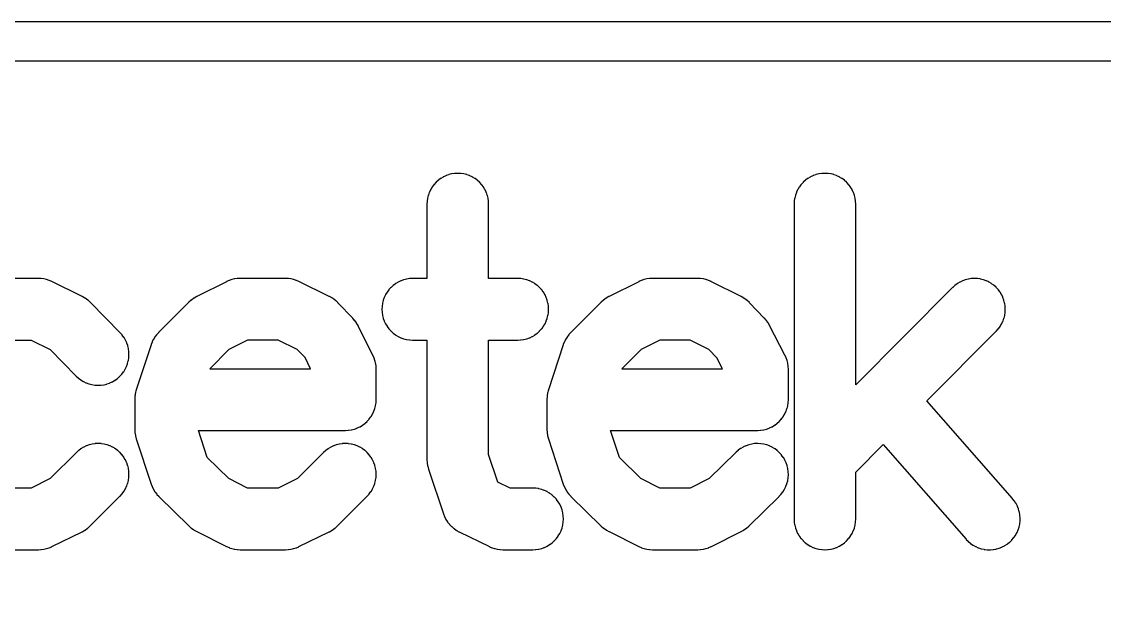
# Model space of a CAD drawing. Header units: inches. Extents: x -0.5 to 10, y -2.4 to 3.9.
# Drawn here: x -0.2725 to -0.0829, y -2.0504 to -1.9484 of the extents above; entities that cross this region are included whole.
import ezdxf

# ---------------------------------------------------------------- set-up
doc = ezdxf.new("R2010")
doc.units = ezdxf.units.IN

msp = doc.modelspace()

# ---------------------------------------------------------------- linework, layer by layer
for points in [[(1.033633, -1.94835), (-0.4567, -1.94835)], [(0.60275, -1.95525), (-0.45325, -1.95525), (-0.45325, -2.38145), (0.60275, -2.38145)], [(-0.276225, -2.0041), (-0.270853, -2.0041), (-0.267508, -2.005741), (-0.262955, -2.010382), (-0.262946, -2.01039), (-0.262937, -2.010399), (-0.262584, -2.010725), (-0.262564, -2.010743), (-0.262546, -2.010757), (-0.262163, -2.011047), (-0.262142, -2.011062), (-0.262122, -2.011074), (-0.261712, -2.011326), (-0.261691, -2.011338), (-0.261669, -2.011349), (-0.261236, -2.011559), (-0.261213, -2.01157), (-0.261191, -2.011578), (-0.26074, -2.011744), (-0.260716, -2.011753), (-0.260693, -2.011759), (-0.260228, -2.01188), (-0.260204, -2.011886), (-0.26018, -2.01189), (-0.259705, -2.011965), (-0.259677, -2.011969), (-0.259656, -2.011971), (-0.259176, -2.011999), (-0.259152, -2.012), (-0.259127, -2.011999), (-0.258646, -2.01198), (-0.25862, -2.011979), (-0.258598, -2.011976), (-0.258121, -2.01191), (-0.258098, -2.011906), (-0.258073, -2.011901), (-0.257605, -2.011788), (-0.257584, -2.011783), (-0.257558, -2.011775), (-0.257104, -2.011617), (-0.257084, -2.01161), (-0.257059, -2.011599), (-0.256622, -2.011397), (-0.256602, -2.011387), (-0.256578, -2.011375), (-0.256164, -2.011131), (-0.256145, -2.01112), (-0.256123, -2.011104), (-0.255734, -2.010822), (-0.255714, -2.010807), (-0.255695, -2.010791), (-0.255336, -2.010471), (-0.255317, -2.010454), (-0.255301, -2.010437), (-0.254975, -2.010084), (-0.254957, -2.010064), (-0.254943, -2.010046), (-0.254653, -2.009663), (-0.254638, -2.009642), (-0.254626, -2.009622), (-0.254374, -2.009212), (-0.254362, -2.009191), (-0.254351, -2.009169), (-0.254141, -2.008736), (-0.25413, -2.008713), (-0.254122, -2.008691), (-0.253956, -2.00824), (-0.253947, -2.008216), (-0.253941, -2.008193), (-0.25382, -2.007728), (-0.253814, -2.007704), (-0.25381, -2.00768), (-0.253735, -2.007205), (-0.253731, -2.007177), (-0.253729, -2.007156), (-0.253701, -2.006676), (-0.2537, -2.006652), (-0.253701, -2.006627), (-0.25372, -2.006146), (-0.253721, -2.00612), (-0.253724, -2.006098), (-0.25379, -2.005621), (-0.253794, -2.005598), (-0.253799, -2.005573), (-0.253912, -2.005105), (-0.253917, -2.005084), (-0.253925, -2.005058), (-0.254083, -2.004604), (-0.25409, -2.004584), (-0.254101, -2.004559), (-0.254303, -2.004122), (-0.254313, -2.004102), (-0.254325, -2.004078), (-0.254569, -2.003664), (-0.25458, -2.003645), (-0.254596, -2.003623), (-0.254878, -2.003234), (-0.254893, -2.003214), (-0.254909, -2.003195), (-0.255229, -2.002836), (-0.255239, -2.002825), (-0.255245, -2.002818), (-0.260445, -1.997518), (-0.260453, -1.99751), (-0.260466, -1.997499), (-0.260875, -1.997126), (-0.260895, -1.997109), (-0.260895, -1.997109), (-0.260919, -1.997091), (-0.261367, -1.996767), (-0.26139, -1.996751), (-0.26139, -1.996751), (-0.261415, -1.996736), (-0.261897, -1.996465), (-0.261904, -1.996461), (-0.261922, -1.996452), (-0.267222, -1.993852), (-0.267232, -1.993847), (-0.267242, -1.993842), (-0.267652, -1.993664), (-0.267671, -1.993656), (-0.267695, -1.993648), (-0.268119, -1.993508), (-0.268144, -1.9935), (-0.268163, -1.993495), (-0.268598, -1.993394), (-0.268624, -1.993389), (-0.268643, -1.993386), (-0.269085, -1.993325), (-0.269104, -1.993323), (-0.269131, -1.993321), (-0.269577, -1.993301), (-0.269589, -1.9933), (-0.2696, -1.9933), (-0.2775, -1.9933)], [(-0.2775, -2.0408), (-0.2696, -2.0408), (-0.269589, -2.0408), (-0.269577, -2.040799), (-0.269131, -2.040779), (-0.269104, -2.040777), (-0.269085, -2.040775), (-0.268643, -2.040714), (-0.268624, -2.040711), (-0.268598, -2.040706), (-0.268163, -2.040605), (-0.268144, -2.0406), (-0.268119, -2.040592), (-0.267695, -2.040452), (-0.267671, -2.040444), (-0.267652, -2.040436), (-0.267242, -2.040258), (-0.267232, -2.040253), (-0.267222, -2.040248), (-0.261922, -2.037648), (-0.261908, -2.037641), (-0.261897, -2.037635), (-0.261428, -2.037372), (-0.261403, -2.037357), (-0.261403, -2.037357), (-0.261382, -2.037343), (-0.260945, -2.03703), (-0.26092, -2.037012), (-0.26092, -2.037012), (-0.260902, -2.036996), (-0.260502, -2.036637), (-0.260491, -2.036627), (-0.260482, -2.036618), (-0.255282, -2.031418), (-0.255272, -2.031408), (-0.255265, -2.031401), (-0.254942, -2.031044), (-0.254925, -2.031025), (-0.254911, -2.031006), (-0.254624, -2.03062), (-0.254611, -2.030601), (-0.254597, -2.030579), (-0.25435, -2.030167), (-0.25434, -2.03015), (-0.254327, -2.030124), (-0.254121, -2.029689), (-0.254111, -2.029665), (-0.254102, -2.029644), (-0.25394, -2.029191), (-0.253933, -2.02917), (-0.253926, -2.029144), (-0.253809, -2.028677), (-0.253805, -2.028658), (-0.2538, -2.028629), (-0.253729, -2.028154), (-0.253726, -2.028132), (-0.253724, -2.028105), (-0.253701, -2.027625), (-0.2537, -2.0276), (-0.253701, -2.027575), (-0.253724, -2.027095), (-0.253726, -2.027068), (-0.253729, -2.027046), (-0.2538, -2.026571), (-0.253805, -2.026542), (-0.253809, -2.026523), (-0.253926, -2.026056), (-0.253933, -2.02603), (-0.25394, -2.026009), (-0.254102, -2.025556), (-0.254111, -2.025535), (-0.254121, -2.025511), (-0.254327, -2.025076), (-0.25434, -2.02505), (-0.25435, -2.025033), (-0.254597, -2.024621), (-0.254611, -2.024599), (-0.254624, -2.02458), (-0.254911, -2.024194), (-0.254925, -2.024175), (-0.254942, -2.024156), (-0.255265, -2.023799), (-0.255282, -2.023782), (-0.255299, -2.023765), (-0.255656, -2.023442), (-0.255675, -2.023425), (-0.255694, -2.023411), (-0.25608, -2.023124), (-0.256099, -2.023111), (-0.256121, -2.023097), (-0.256533, -2.02285), (-0.25655, -2.02284), (-0.256576, -2.022827), (-0.257011, -2.022621), (-0.257035, -2.022611), (-0.257056, -2.022602), (-0.257509, -2.02244), (-0.25753, -2.022433), (-0.257556, -2.022426), (-0.258023, -2.022309), (-0.258042, -2.022305), (-0.258071, -2.0223), (-0.258546, -2.022229), (-0.258568, -2.022226), (-0.258595, -2.022224), (-0.259075, -2.022201), (-0.2591, -2.0222), (-0.259125, -2.022201), (-0.259605, -2.022224), (-0.259632, -2.022226), (-0.259654, -2.022229), (-0.260129, -2.0223), (-0.260158, -2.022305), (-0.260177, -2.022309), (-0.260644, -2.022426), (-0.26067, -2.022433), (-0.260691, -2.02244), (-0.261144, -2.022602), (-0.261165, -2.022611), (-0.261189, -2.022621), (-0.261624, -2.022827), (-0.26165, -2.02284), (-0.261667, -2.02285), (-0.262079, -2.023097), (-0.262101, -2.023111), (-0.26212, -2.023124), (-0.262506, -2.023411), (-0.262525, -2.023425), (-0.262544, -2.023442), (-0.262901, -2.023765), (-0.262908, -2.023772), (-0.262918, -2.023782), (-0.267484, -2.028347), (-0.270853, -2.03), (-0.276225, -2.03)]]:
    msp.add_lwpolyline(points)
for points in [[(-0.2015, -2.0041), (-0.2015, -2.025), (-0.2015, -2.025009), (-0.201499, -2.025027), (-0.201471, -2.025551), (-0.201469, -2.025576), (-0.201469, -2.025576), (-0.201465, -2.025605), (-0.201381, -2.026123), (-0.201376, -2.026151), (-0.201376, -2.026151), (-0.20137, -2.026175), (-0.201231, -2.026682), (-0.201229, -2.026688), (-0.201223, -2.026708), (-0.198623, -2.034508), (-0.198618, -2.034523), (-0.198614, -2.034531), (-0.198438, -2.034983), (-0.19843, -2.035003), (-0.198418, -2.035029), (-0.198198, -2.035461), (-0.198185, -2.035486), (-0.198173, -2.035504), (-0.197912, -2.035913), (-0.197895, -2.035937), (-0.197883, -2.035954), (-0.197582, -2.036334), (-0.197567, -2.036352), (-0.197549, -2.036372), (-0.197212, -2.036721), (-0.197196, -2.036737), (-0.197176, -2.036755), (-0.196806, -2.037069), (-0.196785, -2.037086), (-0.196766, -2.037099), (-0.196367, -2.037375), (-0.196346, -2.037389), (-0.196325, -2.037401), (-0.1959, -2.037637), (-0.19589, -2.037642), (-0.195878, -2.037648), (-0.190578, -2.040248), (-0.190568, -2.040253), (-0.190558, -2.040258), (-0.190148, -2.040436), (-0.190129, -2.040444), (-0.190105, -2.040452), (-0.189681, -2.040592), (-0.189656, -2.0406), (-0.189637, -2.040605), (-0.189202, -2.040706), (-0.189176, -2.040711), (-0.189157, -2.040714), (-0.188715, -2.040775), (-0.188696, -2.040777), (-0.188669, -2.040779), (-0.188223, -2.040799), (-0.188211, -2.0408), (-0.1882, -2.0408), (-0.183, -2.0408), (-0.18299, -2.0408), (-0.182975, -2.040799), (-0.182495, -2.040776), (-0.182468, -2.040774), (-0.182446, -2.040771), (-0.181971, -2.0407), (-0.181942, -2.040695), (-0.181923, -2.040691), (-0.181456, -2.040574), (-0.18143, -2.040567), (-0.181409, -2.04056), (-0.180956, -2.040398), (-0.180935, -2.040389), (-0.180911, -2.040379), (-0.180476, -2.040173), (-0.18045, -2.04016), (-0.180433, -2.04015), (-0.180021, -2.039903), (-0.179999, -2.039889), (-0.17998, -2.039876), (-0.179594, -2.039589), (-0.179575, -2.039575), (-0.179556, -2.039558), (-0.179199, -2.039235), (-0.179182, -2.039218), (-0.179165, -2.039201), (-0.178842, -2.038844), (-0.178825, -2.038825), (-0.178811, -2.038806), (-0.178524, -2.03842), (-0.178511, -2.038401), (-0.178497, -2.038379), (-0.17825, -2.037967), (-0.17824, -2.03795), (-0.178227, -2.037924), (-0.178021, -2.037489), (-0.178011, -2.037465), (-0.178002, -2.037444), (-0.17784, -2.036991), (-0.177833, -2.03697), (-0.177826, -2.036944), (-0.177709, -2.036477), (-0.177705, -2.036458), (-0.1777, -2.036429), (-0.177629, -2.035954), (-0.177626, -2.035932), (-0.177624, -2.035905), (-0.177601, -2.035425), (-0.1776, -2.0354), (-0.177601, -2.035375), (-0.177624, -2.034895), (-0.177626, -2.034868), (-0.177629, -2.034846), (-0.1777, -2.034371), (-0.177705, -2.034342), (-0.177709, -2.034323), (-0.177826, -2.033856), (-0.177833, -2.03383), (-0.17784, -2.033809), (-0.178002, -2.033356), (-0.178011, -2.033335), (-0.178021, -2.033311), (-0.178227, -2.032876), (-0.17824, -2.03285), (-0.17825, -2.032833), (-0.178497, -2.032421), (-0.178511, -2.032399), (-0.178524, -2.03238), (-0.178811, -2.031994), (-0.178825, -2.031975), (-0.178842, -2.031956), (-0.179165, -2.031599), (-0.179182, -2.031582), (-0.179199, -2.031565), (-0.179556, -2.031242), (-0.179575, -2.031225), (-0.179594, -2.031211), (-0.17998, -2.030924), (-0.179999, -2.030911), (-0.180021, -2.030897), (-0.180433, -2.03065), (-0.18045, -2.03064), (-0.180476, -2.030627), (-0.180911, -2.030421), (-0.180935, -2.030411), (-0.180956, -2.030402), (-0.181409, -2.03024), (-0.18143, -2.030233), (-0.181456, -2.030226), (-0.181923, -2.030109), (-0.181942, -2.030105), (-0.181971, -2.0301), (-0.182446, -2.030029), (-0.182468, -2.030026), (-0.182495, -2.030024), (-0.182975, -2.030001), (-0.18299, -2.03), (-0.183, -2.03), (-0.186947, -2.03), (-0.189092, -2.028948), (-0.1907, -2.024124), (-0.1907, -2.0041), (-0.1856, -2.0041), (-0.18559, -2.0041), (-0.185575, -2.004099), (-0.185095, -2.004076), (-0.185068, -2.004074), (-0.185046, -2.004071), (-0.184571, -2.004), (-0.184542, -2.003995), (-0.184523, -2.003991), (-0.184056, -2.003874), (-0.18403, -2.003867), (-0.184009, -2.00386), (-0.183556, -2.003698), (-0.183535, -2.003689), (-0.183511, -2.003679), (-0.183076, -2.003473), (-0.18305, -2.00346), (-0.183033, -2.00345), (-0.182621, -2.003203), (-0.182599, -2.003189), (-0.18258, -2.003176), (-0.182194, -2.002889), (-0.182175, -2.002875), (-0.182156, -2.002858), (-0.181799, -2.002535), (-0.181782, -2.002518), (-0.181765, -2.002501), (-0.181442, -2.002144), (-0.181425, -2.002125), (-0.181411, -2.002106), (-0.181124, -2.00172), (-0.181111, -2.001701), (-0.181097, -2.001679), (-0.18085, -2.001267), (-0.18084, -2.00125), (-0.180827, -2.001224), (-0.180621, -2.000789), (-0.180611, -2.000765), (-0.180602, -2.000744), (-0.18044, -2.000291), (-0.180433, -2.00027), (-0.180426, -2.000244), (-0.180309, -1.999777), (-0.180305, -1.999758), (-0.1803, -1.999729), (-0.180229, -1.999254), (-0.180226, -1.999232), (-0.180224, -1.999205), (-0.180201, -1.998725), (-0.1802, -1.9987), (-0.180201, -1.998675), (-0.180224, -1.998195), (-0.180226, -1.998168), (-0.180229, -1.998146), (-0.1803, -1.997671), (-0.180305, -1.997642), (-0.180309, -1.997623), (-0.180426, -1.997156), (-0.180433, -1.99713), (-0.18044, -1.997109), (-0.180602, -1.996656), (-0.180611, -1.996635), (-0.180621, -1.996611), (-0.180827, -1.996176), (-0.18084, -1.99615), (-0.18085, -1.996133), (-0.181097, -1.995721), (-0.181111, -1.995699), (-0.181124, -1.99568), (-0.181411, -1.995294), (-0.181425, -1.995275), (-0.181442, -1.995256), (-0.181765, -1.994899), (-0.181782, -1.994882), (-0.181799, -1.994865), (-0.182156, -1.994542), (-0.182175, -1.994525), (-0.182194, -1.994511), (-0.18258, -1.994224), (-0.182599, -1.994211), (-0.182621, -1.994197), (-0.183033, -1.99395), (-0.18305, -1.99394), (-0.183076, -1.993927), (-0.183511, -1.993721), (-0.183535, -1.993711), (-0.183556, -1.993702), (-0.184009, -1.99354), (-0.18403, -1.993533), (-0.184056, -1.993526), (-0.184523, -1.993409), (-0.184542, -1.993405), (-0.184571, -1.9934), (-0.185046, -1.993329), (-0.185068, -1.993326), (-0.185095, -1.993324), (-0.185575, -1.993301), (-0.18559, -1.9933), (-0.1856, -1.9933), (-0.1907, -1.9933), (-0.1907, -1.9803), (-0.1907, -1.98029), (-0.190701, -1.980275), (-0.190724, -1.979795), (-0.190726, -1.979768), (-0.190729, -1.979746), (-0.1908, -1.979271), (-0.190805, -1.979242), (-0.190809, -1.979223), (-0.190926, -1.978756), (-0.190933, -1.97873), (-0.19094, -1.978709), (-0.191102, -1.978256), (-0.191111, -1.978235), (-0.191121, -1.978211), (-0.191327, -1.977776), (-0.19134, -1.97775), (-0.19135, -1.977733), (-0.191597, -1.977321), (-0.191611, -1.977299), (-0.191624, -1.97728), (-0.191911, -1.976894), (-0.191925, -1.976875), (-0.191942, -1.976856), (-0.192265, -1.976499), (-0.192282, -1.976482), (-0.192299, -1.976465), (-0.192656, -1.976142), (-0.192675, -1.976125), (-0.192694, -1.976111), (-0.19308, -1.975824), (-0.193099, -1.975811), (-0.193121, -1.975797), (-0.193533, -1.97555), (-0.19355, -1.97554), (-0.193576, -1.975527), (-0.194011, -1.975321), (-0.194035, -1.975311), (-0.194056, -1.975302), (-0.194509, -1.97514), (-0.19453, -1.975133), (-0.194556, -1.975126), (-0.195023, -1.975009), (-0.195042, -1.975005), (-0.195071, -1.975), (-0.195546, -1.974929), (-0.195568, -1.974926), (-0.195595, -1.974924), (-0.196075, -1.974901), (-0.1961, -1.9749), (-0.196125, -1.974901), (-0.196605, -1.974924), (-0.196632, -1.974926), (-0.196654, -1.974929), (-0.197129, -1.975), (-0.197158, -1.975005), (-0.197177, -1.975009), (-0.197644, -1.975126), (-0.19767, -1.975133), (-0.197691, -1.97514), (-0.198144, -1.975302), (-0.198165, -1.975311), (-0.198189, -1.975321), (-0.198624, -1.975527), (-0.19865, -1.97554), (-0.198667, -1.97555), (-0.199079, -1.975797), (-0.199101, -1.975811), (-0.19912, -1.975824), (-0.199506, -1.976111), (-0.199525, -1.976125), (-0.199544, -1.976142), (-0.199901, -1.976465), (-0.199918, -1.976482), (-0.199935, -1.976499), (-0.200258, -1.976856), (-0.200275, -1.976875), (-0.200289, -1.976894), (-0.200576, -1.97728), (-0.200589, -1.977299), (-0.200603, -1.977321), (-0.20085, -1.977733), (-0.20086, -1.97775), (-0.200873, -1.977776), (-0.201079, -1.978211), (-0.201089, -1.978235), (-0.201098, -1.978256), (-0.20126, -1.978709), (-0.201267, -1.97873), (-0.201274, -1.978756), (-0.201391, -1.979223), (-0.201395, -1.979242), (-0.2014, -1.979271), (-0.201471, -1.979746), (-0.201474, -1.979768), (-0.201476, -1.979795), (-0.201499, -1.980275), (-0.2015, -1.98029), (-0.2015, -1.9803), (-0.2015, -1.9933), (-0.204, -1.9933), (-0.20401, -1.9933), (-0.204025, -1.993301), (-0.204505, -1.993324), (-0.204532, -1.993326), (-0.204554, -1.993329), (-0.205029, -1.9934), (-0.205058, -1.993405), (-0.205077, -1.993409), (-0.205544, -1.993526), (-0.20557, -1.993533), (-0.205591, -1.99354), (-0.206044, -1.993702), (-0.206065, -1.993711), (-0.206089, -1.993721), (-0.206524, -1.993927), (-0.20655, -1.99394), (-0.206567, -1.99395), (-0.206979, -1.994197), (-0.207001, -1.994211), (-0.20702, -1.994224), (-0.207406, -1.994511), (-0.207425, -1.994525), (-0.207444, -1.994542), (-0.207801, -1.994865), (-0.207818, -1.994882), (-0.207835, -1.994899), (-0.208158, -1.995256), (-0.208175, -1.995275), (-0.208189, -1.995294), (-0.208476, -1.99568), (-0.208489, -1.995699), (-0.208503, -1.995721), (-0.20875, -1.996133), (-0.20876, -1.99615), (-0.208773, -1.996176), (-0.208979, -1.996611), (-0.208989, -1.996635), (-0.208998, -1.996656), (-0.20916, -1.997109), (-0.209167, -1.99713), (-0.209174, -1.997156), (-0.209291, -1.997623), (-0.209295, -1.997642), (-0.2093, -1.997671), (-0.209371, -1.998146), (-0.209374, -1.998168), (-0.209376, -1.998195), (-0.209399, -1.998675), (-0.2094, -1.9987), (-0.209399, -1.998725), (-0.209376, -1.999205), (-0.209374, -1.999232), (-0.209371, -1.999254), (-0.2093, -1.999729), (-0.209295, -1.999758), (-0.209291, -1.999777), (-0.209174, -2.000244), (-0.209167, -2.00027), (-0.20916, -2.000291), (-0.208998, -2.000744), (-0.208989, -2.000765), (-0.208979, -2.000789), (-0.208773, -2.001224), (-0.20876, -2.00125), (-0.20875, -2.001267), (-0.208503, -2.001679), (-0.208489, -2.001701), (-0.208476, -2.00172), (-0.208189, -2.002106), (-0.208175, -2.002125), (-0.208158, -2.002144), (-0.207835, -2.002501), (-0.207818, -2.002518), (-0.207801, -2.002535), (-0.207444, -2.002858), (-0.207425, -2.002875), (-0.207406, -2.002889), (-0.20702, -2.003176), (-0.207001, -2.003189), (-0.206979, -2.003203), (-0.206567, -2.00345), (-0.20655, -2.00346), (-0.206524, -2.003473), (-0.206089, -2.003679), (-0.206065, -2.003689), (-0.206044, -2.003698), (-0.205591, -2.00386), (-0.20557, -2.003867), (-0.205544, -2.003874), (-0.205077, -2.003991), (-0.205058, -2.003995), (-0.205029, -2.004), (-0.204554, -2.004071), (-0.204532, -2.004074), (-0.204505, -2.004076), (-0.204025, -2.004099), (-0.20401, -2.0041), (-0.204, -2.0041)], [(-0.1264, -2.011928), (-0.1264, -1.9803), (-0.1264, -1.98029), (-0.126401, -1.980275), (-0.126424, -1.979795), (-0.126426, -1.979768), (-0.126429, -1.979746), (-0.1265, -1.979271), (-0.126505, -1.979242), (-0.126509, -1.979223), (-0.126626, -1.978756), (-0.126633, -1.97873), (-0.12664, -1.978709), (-0.126802, -1.978256), (-0.126811, -1.978235), (-0.126821, -1.978211), (-0.127027, -1.977776), (-0.12704, -1.97775), (-0.12705, -1.977733), (-0.127297, -1.977321), (-0.127311, -1.977299), (-0.127324, -1.97728), (-0.127611, -1.976894), (-0.127625, -1.976875), (-0.127642, -1.976856), (-0.127965, -1.976499), (-0.127982, -1.976482), (-0.127999, -1.976465), (-0.128356, -1.976142), (-0.128375, -1.976125), (-0.128394, -1.976111), (-0.12878, -1.975824), (-0.128799, -1.975811), (-0.128821, -1.975797), (-0.129233, -1.97555), (-0.12925, -1.97554), (-0.129276, -1.975527), (-0.129711, -1.975321), (-0.129735, -1.975311), (-0.129756, -1.975302), (-0.130209, -1.97514), (-0.13023, -1.975133), (-0.130256, -1.975126), (-0.130723, -1.975009), (-0.130742, -1.975005), (-0.130771, -1.975), (-0.131246, -1.974929), (-0.131268, -1.974926), (-0.131295, -1.974924), (-0.131775, -1.974901), (-0.1318, -1.9749), (-0.131825, -1.974901), (-0.132305, -1.974924), (-0.132332, -1.974926), (-0.132354, -1.974929), (-0.132829, -1.975), (-0.132858, -1.975005), (-0.132877, -1.975009), (-0.133344, -1.975126), (-0.13337, -1.975133), (-0.133391, -1.97514), (-0.133844, -1.975302), (-0.133865, -1.975311), (-0.133889, -1.975321), (-0.134324, -1.975527), (-0.13435, -1.97554), (-0.134367, -1.97555), (-0.134779, -1.975797), (-0.134801, -1.975811), (-0.13482, -1.975824), (-0.135206, -1.976111), (-0.135225, -1.976125), (-0.135244, -1.976142), (-0.135601, -1.976465), (-0.135618, -1.976482), (-0.135635, -1.976499), (-0.135958, -1.976856), (-0.135975, -1.976875), (-0.135989, -1.976894), (-0.136276, -1.97728), (-0.136289, -1.977299), (-0.136303, -1.977321), (-0.13655, -1.977733), (-0.13656, -1.97775), (-0.136573, -1.977776), (-0.136779, -1.978211), (-0.136789, -1.978235), (-0.136798, -1.978256), (-0.13696, -1.978709), (-0.136967, -1.97873), (-0.136974, -1.978756), (-0.137091, -1.979223), (-0.137095, -1.979242), (-0.1371, -1.979271), (-0.137171, -1.979746), (-0.137174, -1.979768), (-0.137176, -1.979795), (-0.137199, -1.980275), (-0.1372, -1.98029), (-0.1372, -1.9803), (-0.1372, -2.0354), (-0.1372, -2.03541), (-0.137199, -2.035425), (-0.137176, -2.035905), (-0.137174, -2.035932), (-0.137171, -2.035954), (-0.1371, -2.036429), (-0.137095, -2.036458), (-0.137091, -2.036477), (-0.136974, -2.036944), (-0.136967, -2.03697), (-0.13696, -2.036991), (-0.136798, -2.037444), (-0.136789, -2.037465), (-0.136779, -2.037489), (-0.136573, -2.037924), (-0.13656, -2.03795), (-0.13655, -2.037967), (-0.136303, -2.038379), (-0.136289, -2.038401), (-0.136276, -2.03842), (-0.135989, -2.038806), (-0.135975, -2.038825), (-0.135958, -2.038844), (-0.135635, -2.039201), (-0.135618, -2.039218), (-0.135601, -2.039235), (-0.135244, -2.039558), (-0.135225, -2.039575), (-0.135206, -2.039589), (-0.13482, -2.039876), (-0.134801, -2.039889), (-0.134779, -2.039903), (-0.134367, -2.04015), (-0.13435, -2.04016), (-0.134324, -2.040173), (-0.133889, -2.040379), (-0.133865, -2.040389), (-0.133844, -2.040398), (-0.133391, -2.04056), (-0.13337, -2.040567), (-0.133344, -2.040574), (-0.132877, -2.040691), (-0.132858, -2.040695), (-0.132829, -2.0407), (-0.132354, -2.040771), (-0.132332, -2.040774), (-0.132305, -2.040776), (-0.131825, -2.040799), (-0.1318, -2.0408), (-0.131775, -2.040799), (-0.131295, -2.040776), (-0.131268, -2.040774), (-0.131246, -2.040771), (-0.130771, -2.0407), (-0.130742, -2.040695), (-0.130723, -2.040691), (-0.130256, -2.040574), (-0.13023, -2.040567), (-0.130209, -2.04056), (-0.129756, -2.040398), (-0.129735, -2.040389), (-0.129711, -2.040379), (-0.129276, -2.040173), (-0.12925, -2.04016), (-0.129233, -2.04015), (-0.128821, -2.039903), (-0.128799, -2.039889), (-0.12878, -2.039876), (-0.128394, -2.039589), (-0.128375, -2.039575), (-0.128356, -2.039558), (-0.127999, -2.039235), (-0.127982, -2.039218), (-0.127965, -2.039201), (-0.127642, -2.038844), (-0.127625, -2.038825), (-0.127611, -2.038806), (-0.127324, -2.03842), (-0.127311, -2.038401), (-0.127297, -2.038379), (-0.12705, -2.037967), (-0.12704, -2.03795), (-0.127027, -2.037924), (-0.126821, -2.037489), (-0.126811, -2.037465), (-0.126802, -2.037444), (-0.12664, -2.036991), (-0.126633, -2.03697), (-0.126626, -2.036944), (-0.126509, -2.036477), (-0.126505, -2.036458), (-0.1265, -2.036429), (-0.126429, -2.035954), (-0.126426, -2.035932), (-0.126424, -2.035905), (-0.126401, -2.035425), (-0.1264, -2.03541), (-0.1264, -2.0354), (-0.1264, -2.027231), (-0.121573, -2.022385), (-0.107063, -2.038957), (-0.10706, -2.038961), (-0.107046, -2.038975), (-0.106712, -2.039321), (-0.106696, -2.039337), (-0.106676, -2.039355), (-0.10631, -2.039666), (-0.106291, -2.039681), (-0.106271, -2.039696), (-0.105876, -2.03997), (-0.105856, -2.039983), (-0.105834, -2.039996), (-0.105414, -2.04023), (-0.10539, -2.040242), (-0.10537, -2.040252), (-0.104929, -2.040443), (-0.104903, -2.040454), (-0.104883, -2.040461), (-0.104425, -2.040608), (-0.104404, -2.040614), (-0.104378, -2.040621), (-0.103908, -2.040723), (-0.103883, -2.040727), (-0.103859, -2.040731), (-0.103382, -2.040786), (-0.10336, -2.040788), (-0.103333, -2.040789), (-0.102852, -2.040797), (-0.102828, -2.040797), (-0.102803, -2.040796), (-0.102324, -2.040757), (-0.102298, -2.040754), (-0.102275, -2.040751), (-0.101802, -2.040665), (-0.101775, -2.040659), (-0.101754, -2.040654), (-0.101292, -2.040522), (-0.101266, -2.040514), (-0.101245, -2.040506), (-0.100798, -2.04033), (-0.100778, -2.040322), (-0.100753, -2.04031), (-0.100325, -2.04009), (-0.100304, -2.040079), (-0.100283, -2.040066), (-0.099878, -2.039806), (-0.099859, -2.039792), (-0.099838, -2.039777), (-0.099462, -2.039478), (-0.099445, -2.039465), (-0.099425, -2.039446), (-0.099079, -2.039112), (-0.099063, -2.039096), (-0.099045, -2.039076), (-0.098734, -2.03871), (-0.098719, -2.038691), (-0.098704, -2.038671), (-0.09843, -2.038276), (-0.098417, -2.038256), (-0.098404, -2.038234), (-0.09817, -2.037814), (-0.098158, -2.03779), (-0.098148, -2.03777), (-0.097957, -2.037329), (-0.097946, -2.037303), (-0.097939, -2.037283), (-0.097792, -2.036825), (-0.097786, -2.036804), (-0.097779, -2.036778), (-0.097677, -2.036308), (-0.097673, -2.036283), (-0.097669, -2.036259), (-0.097614, -2.035782), (-0.097612, -2.03576), (-0.097611, -2.035733), (-0.097603, -2.035252), (-0.097603, -2.035228), (-0.097604, -2.035203), (-0.097643, -2.034724), (-0.097646, -2.034698), (-0.097649, -2.034675), (-0.097735, -2.034202), (-0.097741, -2.034175), (-0.097746, -2.034154), (-0.097878, -2.033692), (-0.097886, -2.033666), (-0.097894, -2.033645), (-0.09807, -2.033198), (-0.098078, -2.033178), (-0.09809, -2.033153), (-0.09831, -2.032725), (-0.098321, -2.032704), (-0.098334, -2.032683), (-0.098594, -2.032278), (-0.098608, -2.032259), (-0.098623, -2.032238), (-0.098922, -2.031862), (-0.09893, -2.031851), (-0.098937, -2.031843), (-0.113933, -2.014716), (-0.101774, -2.002511), (-0.101765, -2.002502), (-0.101757, -2.002493), (-0.101435, -2.002136), (-0.101419, -2.002117), (-0.101404, -2.002098), (-0.101118, -2.001712), (-0.101103, -2.00169), (-0.101091, -2.001671), (-0.100845, -2.001258), (-0.100833, -2.001237), (-0.100822, -2.001215), (-0.100617, -2.000779), (-0.100606, -2.000755), (-0.100598, -2.000734), (-0.100437, -2.000281), (-0.100429, -2.000256), (-0.100423, -2.000234), (-0.100307, -1.999767), (-0.100302, -1.999743), (-0.100298, -1.999719), (-0.100228, -1.999243), (-0.100225, -1.999222), (-0.100223, -1.999195), (-0.100201, -1.998714), (-0.1002, -1.998691), (-0.100201, -1.998665), (-0.100225, -1.998185), (-0.100227, -1.99816), (-0.10023, -1.998136), (-0.100302, -1.997661), (-0.100306, -1.997633), (-0.100311, -1.997612), (-0.100429, -1.997146), (-0.100436, -1.997121), (-0.100443, -1.997099), (-0.100606, -1.996647), (-0.100615, -1.996624), (-0.100625, -1.996602), (-0.100831, -1.996167), (-0.100841, -1.996148), (-0.100855, -1.996124), (-0.101103, -1.995712), (-0.101115, -1.995693), (-0.10113, -1.995671), (-0.101417, -1.995286), (-0.101435, -1.995263), (-0.101448, -1.995248), (-0.101772, -1.994892), (-0.101788, -1.994875), (-0.101807, -1.994857), (-0.102164, -1.994535), (-0.102183, -1.994519), (-0.102202, -1.994504), (-0.102588, -1.994218), (-0.10261, -1.994203), (-0.102629, -1.994191), (-0.103042, -1.993945), (-0.103063, -1.993933), (-0.103085, -1.993922), (-0.103521, -1.993717), (-0.103545, -1.993706), (-0.103566, -1.993698), (-0.104019, -1.993537), (-0.104044, -1.993529), (-0.104066, -1.993523), (-0.104533, -1.993407), (-0.104557, -1.993402), (-0.104581, -1.993398), (-0.105057, -1.993328), (-0.105078, -1.993325), (-0.105105, -1.993323), (-0.105586, -1.993301), (-0.105609, -1.9933), (-0.105635, -1.993301), (-0.106115, -1.993325), (-0.10614, -1.993327), (-0.106164, -1.99333), (-0.106639, -1.993402), (-0.106667, -1.993406), (-0.106688, -1.993411), (-0.107154, -1.993529), (-0.107179, -1.993536), (-0.107201, -1.993543), (-0.107653, -1.993706), (-0.107676, -1.993715), (-0.107698, -1.993725), (-0.108133, -1.993931), (-0.108152, -1.993941), (-0.108176, -1.993955), (-0.108588, -1.994203), (-0.108607, -1.994215), (-0.108629, -1.99423), (-0.109014, -1.994517), (-0.109037, -1.994535), (-0.109052, -1.994548), (-0.109408, -1.994872), (-0.109415, -1.994878), (-0.109426, -1.994889)], [(-0.2527, -2.01449), (-0.2527, -2.01449), (-0.2527, -2.0145), (-0.2527, -2.0197), (-0.2527, -2.019709), (-0.252699, -2.019726), (-0.252672, -2.020245), (-0.252669, -2.020275), (-0.252669, -2.020275), (-0.252666, -2.020297), (-0.252584, -2.02081), (-0.252579, -2.020839), (-0.252579, -2.020839), (-0.252573, -2.020862), (-0.252437, -2.021363), (-0.252434, -2.021373), (-0.252429, -2.021388), (-0.249829, -2.029288), (-0.249826, -2.029299), (-0.249821, -2.029311), (-0.249654, -2.029747), (-0.249646, -2.029768), (-0.249635, -2.029791), (-0.249427, -2.030209), (-0.249416, -2.030231), (-0.249404, -2.030251), (-0.249157, -2.030648), (-0.249145, -2.030666), (-0.24913, -2.030687), (-0.248847, -2.031058), (-0.248833, -2.031076), (-0.248816, -2.031095), (-0.248498, -2.031437), (-0.24849, -2.031446), (-0.248482, -2.031455), (-0.243182, -2.036655), (-0.243176, -2.036661), (-0.243163, -2.036672), (-0.242781, -2.03701), (-0.242763, -2.037025), (-0.242763, -2.037025), (-0.24274, -2.037042), (-0.242325, -2.037338), (-0.242305, -2.037352), (-0.242305, -2.037352), (-0.242281, -2.037366), (-0.241838, -2.037618), (-0.241823, -2.037626), (-0.241815, -2.03763), (-0.236615, -2.04023), (-0.236606, -2.040234), (-0.236594, -2.04024), (-0.236179, -2.040424), (-0.236153, -2.040434), (-0.236136, -2.040441), (-0.235705, -2.040586), (-0.235681, -2.040593), (-0.23566, -2.040598), (-0.235218, -2.040703), (-0.235195, -2.040707), (-0.235173, -2.040711), (-0.234723, -2.040774), (-0.234702, -2.040777), (-0.234677, -2.040778), (-0.234223, -2.040799), (-0.234211, -2.0408), (-0.2342, -2.0408), (-0.2263, -2.0408), (-0.226289, -2.0408), (-0.226277, -2.040799), (-0.225831, -2.040779), (-0.225804, -2.040777), (-0.225785, -2.040775), (-0.225343, -2.040714), (-0.225324, -2.040711), (-0.225298, -2.040706), (-0.224863, -2.040605), (-0.224844, -2.0406), (-0.224819, -2.040592), (-0.224395, -2.040452), (-0.224371, -2.040444), (-0.224352, -2.040436), (-0.223942, -2.040258), (-0.223932, -2.040253), (-0.223922, -2.040248), (-0.218622, -2.037648), (-0.218608, -2.037641), (-0.218597, -2.037635), (-0.218128, -2.037372), (-0.218103, -2.037357), (-0.218103, -2.037357), (-0.218082, -2.037343), (-0.217645, -2.03703), (-0.21762, -2.037012), (-0.21762, -2.037012), (-0.217602, -2.036996), (-0.217202, -2.036637), (-0.217191, -2.036627), (-0.217182, -2.036618), (-0.211982, -2.031418), (-0.211972, -2.031408), (-0.211965, -2.031401), (-0.211642, -2.031044), (-0.211625, -2.031025), (-0.211611, -2.031006), (-0.211324, -2.03062), (-0.211311, -2.030601), (-0.211297, -2.030579), (-0.21105, -2.030167), (-0.21104, -2.03015), (-0.211027, -2.030124), (-0.210821, -2.029689), (-0.210811, -2.029665), (-0.210802, -2.029644), (-0.21064, -2.029191), (-0.210633, -2.02917), (-0.210626, -2.029144), (-0.210509, -2.028677), (-0.210505, -2.028658), (-0.2105, -2.028629), (-0.210429, -2.028154), (-0.210426, -2.028132), (-0.210424, -2.028105), (-0.210401, -2.027625), (-0.2104, -2.0276), (-0.210401, -2.027575), (-0.210424, -2.027095), (-0.210426, -2.027068), (-0.210429, -2.027046), (-0.2105, -2.026571), (-0.210505, -2.026542), (-0.210509, -2.026523), (-0.210626, -2.026056), (-0.210633, -2.02603), (-0.21064, -2.026009), (-0.210802, -2.025556), (-0.210811, -2.025535), (-0.210821, -2.025511), (-0.211027, -2.025076), (-0.21104, -2.02505), (-0.21105, -2.025033), (-0.211297, -2.024621), (-0.211311, -2.024599), (-0.211324, -2.02458), (-0.211611, -2.024194), (-0.211625, -2.024175), (-0.211642, -2.024156), (-0.211965, -2.023799), (-0.211982, -2.023782), (-0.211999, -2.023765), (-0.212356, -2.023442), (-0.212375, -2.023425), (-0.212394, -2.023411), (-0.21278, -2.023124), (-0.212799, -2.023111), (-0.212821, -2.023097), (-0.213233, -2.02285), (-0.21325, -2.02284), (-0.213276, -2.022827), (-0.213711, -2.022621), (-0.213735, -2.022611), (-0.213756, -2.022602), (-0.214209, -2.02244), (-0.21423, -2.022433), (-0.214256, -2.022426), (-0.214723, -2.022309), (-0.214742, -2.022305), (-0.214771, -2.0223), (-0.215246, -2.022229), (-0.215268, -2.022226), (-0.215295, -2.022224), (-0.215775, -2.022201), (-0.2158, -2.0222), (-0.215825, -2.022201), (-0.216305, -2.022224), (-0.216332, -2.022226), (-0.216354, -2.022229), (-0.216829, -2.0223), (-0.216858, -2.022305), (-0.216877, -2.022309), (-0.217344, -2.022426), (-0.21737, -2.022433), (-0.217391, -2.02244), (-0.217844, -2.022602), (-0.217865, -2.022611), (-0.217889, -2.022621), (-0.218324, -2.022827), (-0.21835, -2.02284), (-0.218367, -2.02285), (-0.218779, -2.023097), (-0.218801, -2.023111), (-0.21882, -2.023124), (-0.219206, -2.023411), (-0.219225, -2.023425), (-0.219244, -2.023442), (-0.219601, -2.023765), (-0.219608, -2.023772), (-0.219618, -2.023782), (-0.224184, -2.028347), (-0.227553, -2.03), (-0.232925, -2.03), (-0.236225, -2.02835), (-0.239981, -2.024665), (-0.241549, -2.0199), (-0.2158, -2.0199), (-0.21579, -2.0199), (-0.215775, -2.019899), (-0.215295, -2.019876), (-0.215268, -2.019874), (-0.215246, -2.019871), (-0.214771, -2.0198), (-0.214742, -2.019795), (-0.214723, -2.019791), (-0.214256, -2.019674), (-0.21423, -2.019667), (-0.214209, -2.01966), (-0.213756, -2.019498), (-0.213735, -2.019489), (-0.213711, -2.019479), (-0.213276, -2.019273), (-0.21325, -2.01926), (-0.213233, -2.01925), (-0.212821, -2.019003), (-0.212799, -2.018989), (-0.21278, -2.018976), (-0.212394, -2.018689), (-0.212375, -2.018675), (-0.212356, -2.018658), (-0.211999, -2.018335), (-0.211982, -2.018318), (-0.211965, -2.018301), (-0.211642, -2.017944), (-0.211625, -2.017925), (-0.211611, -2.017906), (-0.211324, -2.01752), (-0.211311, -2.017501), (-0.211297, -2.017479), (-0.21105, -2.017067), (-0.21104, -2.01705), (-0.211027, -2.017024), (-0.210821, -2.016589), (-0.210811, -2.016565), (-0.210802, -2.016544), (-0.21064, -2.016091), (-0.210633, -2.01607), (-0.210626, -2.016044), (-0.210509, -2.015577), (-0.210505, -2.015558), (-0.2105, -2.015529), (-0.210429, -2.015054), (-0.210426, -2.015032), (-0.210424, -2.015005), (-0.210401, -2.014525), (-0.2104, -2.01451), (-0.2104, -2.0145), (-0.2104, -2.0092), (-0.2104, -2.009189), (-0.210401, -2.009177), (-0.210422, -2.008723), (-0.210423, -2.008698), (-0.210426, -2.008677), (-0.210489, -2.008227), (-0.210493, -2.008205), (-0.210497, -2.008182), (-0.210602, -2.00774), (-0.210607, -2.007719), (-0.210614, -2.007695), (-0.210759, -2.007264), (-0.210766, -2.007247), (-0.210776, -2.007221), (-0.21096, -2.006806), (-0.210966, -2.006794), (-0.21097, -2.006785), (-0.21357, -2.001585), (-0.213576, -2.001573), (-0.213582, -2.001563), (-0.213825, -2.001132), (-0.213838, -2.00111), (-0.213838, -2.00111), (-0.213852, -2.00109), (-0.214137, -2.000686), (-0.214153, -2.000665), (-0.214153, -2.000665), (-0.214169, -2.000646), (-0.214493, -2.000273), (-0.214502, -2.000263), (-0.21451, -2.000254), (-0.21711, -1.997554), (-0.217117, -1.997548), (-0.217126, -1.997539), (-0.217435, -1.997245), (-0.217452, -1.997229), (-0.217467, -1.997216), (-0.217801, -1.99695), (-0.217818, -1.996937), (-0.217836, -1.996925), (-0.218191, -1.996689), (-0.218208, -1.996678), (-0.218228, -1.996666), (-0.218602, -1.996462), (-0.218614, -1.996456), (-0.218622, -1.996452), (-0.223922, -1.993852), (-0.223932, -1.993847), (-0.223942, -1.993842), (-0.224352, -1.993664), (-0.224371, -1.993656), (-0.224395, -1.993648), (-0.224819, -1.993508), (-0.224844, -1.9935), (-0.224863, -1.993495), (-0.225298, -1.993394), (-0.225324, -1.993389), (-0.225343, -1.993386), (-0.225785, -1.993325), (-0.225804, -1.993323), (-0.225831, -1.993321), (-0.226277, -1.993301), (-0.226289, -1.9933), (-0.2263, -1.9933), (-0.2342, -1.9933), (-0.234211, -1.9933), (-0.234223, -1.993301), (-0.234677, -1.993322), (-0.234702, -1.993323), (-0.234723, -1.993326), (-0.235173, -1.993389), (-0.235195, -1.993393), (-0.235218, -1.993397), (-0.23566, -1.993502), (-0.235681, -1.993507), (-0.235705, -1.993514), (-0.236136, -1.993659), (-0.236153, -1.993666), (-0.236179, -1.993676), (-0.236594, -1.99386), (-0.236606, -1.993866), (-0.236615, -1.99387), (-0.241815, -1.99647), (-0.241826, -1.996476), (-0.241839, -1.996483), (-0.242295, -1.996742), (-0.242319, -1.996757), (-0.242319, -1.996757), (-0.24234, -1.996771), (-0.242766, -1.997079), (-0.242788, -1.997095), (-0.242788, -1.997095), (-0.242808, -1.997112), (-0.243199, -1.997463), (-0.243209, -1.997472), (-0.243218, -1.997482), (-0.248518, -2.002782), (-0.248529, -2.002792), (-0.248535, -2.002799), (-0.248843, -2.003137), (-0.24886, -2.003157), (-0.248873, -2.003173), (-0.249148, -2.003539), (-0.249162, -2.003559), (-0.249174, -2.003578), (-0.249414, -2.003968), (-0.249427, -2.003989), (-0.249437, -2.004008), (-0.24964, -2.004419), (-0.249648, -2.004438), (-0.249658, -2.004462), (-0.249822, -2.00489), (-0.249824, -2.004897), (-0.249829, -2.004912), (-0.252429, -2.012812), (-0.252434, -2.012827), (-0.252437, -2.012837), (-0.252446, -2.012871), (-0.25246, -2.012909), (-0.252467, -2.01293), (-0.252474, -2.012956), (-0.252532, -2.013187), (-0.252573, -2.013338), (-0.252579, -2.013361), (-0.252579, -2.013361), (-0.252584, -2.01339), (-0.252586, -2.013405), (-0.252591, -2.013423), (-0.252595, -2.013442), (-0.2526, -2.013471), (-0.252643, -2.01376), (-0.252666, -2.013903), (-0.252669, -2.013925), (-0.252669, -2.013925), (-0.252671, -2.013948), (-0.252674, -2.013968), (-0.252676, -2.013995), (-0.252699, -2.014475)], [(-0.1805, -2.01449), (-0.1805, -2.01449), (-0.1805, -2.0145), (-0.1805, -2.0197), (-0.1805, -2.019709), (-0.180499, -2.019726), (-0.180472, -2.020245), (-0.180469, -2.020275), (-0.180469, -2.020275), (-0.180466, -2.020297), (-0.180384, -2.02081), (-0.180379, -2.020839), (-0.180379, -2.020839), (-0.180373, -2.020862), (-0.180237, -2.021363), (-0.180234, -2.021373), (-0.180229, -2.021388), (-0.177629, -2.029288), (-0.177626, -2.029299), (-0.177621, -2.029311), (-0.177454, -2.029747), (-0.177446, -2.029768), (-0.177435, -2.029791), (-0.177227, -2.030209), (-0.177216, -2.030231), (-0.177204, -2.030251), (-0.176957, -2.030648), (-0.176945, -2.030666), (-0.17693, -2.030687), (-0.176647, -2.031058), (-0.176633, -2.031076), (-0.176616, -2.031095), (-0.176298, -2.031437), (-0.17629, -2.031446), (-0.176282, -2.031455), (-0.170982, -2.036655), (-0.170976, -2.036661), (-0.170963, -2.036672), (-0.170581, -2.03701), (-0.170563, -2.037025), (-0.170563, -2.037025), (-0.17054, -2.037042), (-0.170125, -2.037338), (-0.170105, -2.037352), (-0.170105, -2.037352), (-0.170081, -2.037366), (-0.169638, -2.037618), (-0.169623, -2.037626), (-0.169615, -2.03763), (-0.164415, -2.04023), (-0.164406, -2.040234), (-0.164394, -2.04024), (-0.163979, -2.040424), (-0.163953, -2.040434), (-0.163936, -2.040441), (-0.163505, -2.040586), (-0.163481, -2.040593), (-0.16346, -2.040598), (-0.163018, -2.040703), (-0.162995, -2.040707), (-0.162973, -2.040711), (-0.162523, -2.040774), (-0.162502, -2.040777), (-0.162477, -2.040778), (-0.162023, -2.040799), (-0.162011, -2.0408), (-0.162, -2.0408), (-0.1541, -2.0408), (-0.154089, -2.0408), (-0.154077, -2.040799), (-0.153623, -2.040778), (-0.153598, -2.040777), (-0.153577, -2.040774), (-0.153127, -2.040711), (-0.153105, -2.040707), (-0.153082, -2.040703), (-0.15264, -2.040598), (-0.152619, -2.040593), (-0.152595, -2.040586), (-0.152164, -2.040441), (-0.152147, -2.040434), (-0.152121, -2.040424), (-0.151706, -2.04024), (-0.151694, -2.040234), (-0.151685, -2.04023), (-0.146485, -2.03763), (-0.146477, -2.037626), (-0.146462, -2.037618), (-0.146019, -2.037366), (-0.145995, -2.037352), (-0.145995, -2.037352), (-0.145975, -2.037338), (-0.14556, -2.037042), (-0.145537, -2.037025), (-0.145537, -2.037025), (-0.145519, -2.03701), (-0.145137, -2.036672), (-0.145124, -2.036661), (-0.145118, -2.036655), (-0.139818, -2.031455), (-0.13981, -2.031446), (-0.139801, -2.031437), (-0.139475, -2.031084), (-0.139457, -2.031064), (-0.139443, -2.031046), (-0.139153, -2.030663), (-0.139138, -2.030642), (-0.139126, -2.030622), (-0.138874, -2.030212), (-0.138862, -2.030191), (-0.138851, -2.030169), (-0.138641, -2.029736), (-0.13863, -2.029713), (-0.138622, -2.029691), (-0.138456, -2.02924), (-0.138447, -2.029216), (-0.138441, -2.029193), (-0.13832, -2.028728), (-0.138314, -2.028704), (-0.13831, -2.02868), (-0.138235, -2.028205), (-0.138231, -2.028177), (-0.138229, -2.028156), (-0.138201, -2.027676), (-0.1382, -2.027652), (-0.138201, -2.027627), (-0.13822, -2.027146), (-0.138221, -2.02712), (-0.138224, -2.027098), (-0.13829, -2.026621), (-0.138294, -2.026598), (-0.138299, -2.026573), (-0.138412, -2.026105), (-0.138417, -2.026084), (-0.138425, -2.026058), (-0.138583, -2.025604), (-0.13859, -2.025584), (-0.138601, -2.025559), (-0.138803, -2.025122), (-0.138813, -2.025102), (-0.138825, -2.025078), (-0.139069, -2.024664), (-0.13908, -2.024645), (-0.139096, -2.024623), (-0.139378, -2.024234), (-0.139393, -2.024214), (-0.139409, -2.024195), (-0.139729, -2.023836), (-0.139746, -2.023817), (-0.139763, -2.023801), (-0.140116, -2.023475), (-0.140136, -2.023457), (-0.140154, -2.023443), (-0.140537, -2.023153), (-0.140558, -2.023138), (-0.140578, -2.023126), (-0.140988, -2.022874), (-0.141009, -2.022862), (-0.141031, -2.022851), (-0.141464, -2.022641), (-0.141487, -2.02263), (-0.141509, -2.022622), (-0.14196, -2.022456), (-0.141984, -2.022447), (-0.142007, -2.022441), (-0.142472, -2.02232), (-0.142496, -2.022314), (-0.14252, -2.02231), (-0.142995, -2.022235), (-0.143023, -2.022231), (-0.143044, -2.022229), (-0.143524, -2.022201), (-0.143548, -2.0222), (-0.143573, -2.022201), (-0.144054, -2.02222), (-0.14408, -2.022221), (-0.144102, -2.022224), (-0.144579, -2.02229), (-0.144602, -2.022294), (-0.144627, -2.022299), (-0.145095, -2.022412), (-0.145116, -2.022417), (-0.145142, -2.022425), (-0.145596, -2.022583), (-0.145616, -2.02259), (-0.145641, -2.022601), (-0.146078, -2.022803), (-0.146098, -2.022813), (-0.146122, -2.022825), (-0.146536, -2.023069), (-0.146555, -2.02308), (-0.146577, -2.023096), (-0.146966, -2.023378), (-0.146986, -2.023393), (-0.147005, -2.023409), (-0.147364, -2.023729), (-0.147375, -2.023739), (-0.147382, -2.023745), (-0.152075, -2.02835), (-0.155375, -2.03), (-0.160725, -2.03), (-0.164025, -2.02835), (-0.167781, -2.024665), (-0.169349, -2.0199), (-0.1436, -2.0199), (-0.14359, -2.0199), (-0.143575, -2.019899), (-0.143095, -2.019876), (-0.143068, -2.019874), (-0.143046, -2.019871), (-0.142571, -2.0198), (-0.142542, -2.019795), (-0.142523, -2.019791), (-0.142056, -2.019674), (-0.14203, -2.019667), (-0.142009, -2.01966), (-0.141556, -2.019498), (-0.141535, -2.019489), (-0.141511, -2.019479), (-0.141076, -2.019273), (-0.14105, -2.01926), (-0.141033, -2.01925), (-0.140621, -2.019003), (-0.140599, -2.018989), (-0.14058, -2.018976), (-0.140194, -2.018689), (-0.140175, -2.018675), (-0.140156, -2.018658), (-0.139799, -2.018335), (-0.139782, -2.018318), (-0.139765, -2.018301), (-0.139442, -2.017944), (-0.139425, -2.017925), (-0.139411, -2.017906), (-0.139124, -2.01752), (-0.139111, -2.017501), (-0.139097, -2.017479), (-0.13885, -2.017067), (-0.13884, -2.01705), (-0.138827, -2.017024), (-0.138621, -2.016589), (-0.138611, -2.016565), (-0.138602, -2.016544), (-0.13844, -2.016091), (-0.138433, -2.01607), (-0.138426, -2.016044), (-0.138309, -2.015577), (-0.138305, -2.015558), (-0.1383, -2.015529), (-0.138229, -2.015054), (-0.138226, -2.015032), (-0.138224, -2.015005), (-0.138201, -2.014525), (-0.1382, -2.01451), (-0.1382, -2.0145), (-0.1382, -2.0092), (-0.1382, -2.00919), (-0.138201, -2.009176), (-0.138223, -2.008707), (-0.138225, -2.008685), (-0.138228, -2.00866), (-0.138295, -2.008195), (-0.138299, -2.008173), (-0.138304, -2.008148), (-0.138415, -2.007693), (-0.138421, -2.00767), (-0.138429, -2.007647), (-0.138583, -2.007204), (-0.138592, -2.007181), (-0.138601, -2.007159), (-0.138797, -2.006733), (-0.138802, -2.006723), (-0.138808, -2.006712), (-0.141508, -2.001512), (-0.141513, -2.001502), (-0.141519, -2.001491), (-0.141755, -2.001085), (-0.141768, -2.001064), (-0.141781, -2.001044), (-0.142055, -2.000663), (-0.142071, -2.000642), (-0.142085, -2.000625), (-0.142394, -2.000272), (-0.142401, -2.000264), (-0.14241, -2.000254), (-0.14501, -1.997554), (-0.145021, -1.997543), (-0.145031, -1.997534), (-0.145438, -1.997156), (-0.145459, -1.997138), (-0.145459, -1.997138), (-0.145482, -1.99712), (-0.14593, -1.996791), (-0.145956, -1.996773), (-0.145956, -1.996773), (-0.145978, -1.99676), (-0.14646, -1.996484), (-0.146471, -1.996477), (-0.146485, -1.99647), (-0.151685, -1.99387), (-0.151694, -1.993866), (-0.151706, -1.99386), (-0.152121, -1.993676), (-0.152147, -1.993666), (-0.152164, -1.993659), (-0.152595, -1.993514), (-0.152619, -1.993507), (-0.15264, -1.993502), (-0.153082, -1.993397), (-0.153105, -1.993393), (-0.153127, -1.993389), (-0.153577, -1.993326), (-0.153598, -1.993323), (-0.153623, -1.993322), (-0.154077, -1.993301), (-0.154089, -1.9933), (-0.1541, -1.9933), (-0.162, -1.9933), (-0.162011, -1.9933), (-0.162023, -1.993301), (-0.162477, -1.993322), (-0.162502, -1.993323), (-0.162523, -1.993326), (-0.162973, -1.993389), (-0.162995, -1.993393), (-0.163018, -1.993397), (-0.16346, -1.993502), (-0.163481, -1.993507), (-0.163505, -1.993514), (-0.163936, -1.993659), (-0.163953, -1.993666), (-0.163979, -1.993676), (-0.164394, -1.99386), (-0.164406, -1.993866), (-0.164415, -1.99387), (-0.169615, -1.99647), (-0.169626, -1.996476), (-0.169639, -1.996483), (-0.170095, -1.996742), (-0.170119, -1.996757), (-0.170119, -1.996757), (-0.17014, -1.996771), (-0.170566, -1.997079), (-0.170588, -1.997095), (-0.170588, -1.997095), (-0.170608, -1.997112), (-0.170999, -1.997463), (-0.171009, -1.997472), (-0.171018, -1.997482), (-0.176318, -2.002782), (-0.176329, -2.002792), (-0.176335, -2.002799), (-0.176643, -2.003137), (-0.17666, -2.003157), (-0.176673, -2.003173), (-0.176948, -2.003539), (-0.176962, -2.003559), (-0.176974, -2.003578), (-0.177214, -2.003968), (-0.177227, -2.003989), (-0.177237, -2.004008), (-0.17744, -2.004419), (-0.177448, -2.004438), (-0.177458, -2.004462), (-0.177622, -2.00489), (-0.177624, -2.004897), (-0.177629, -2.004912), (-0.180229, -2.012812), (-0.180234, -2.012827), (-0.180237, -2.012837), (-0.180246, -2.012871), (-0.18026, -2.012909), (-0.180267, -2.01293), (-0.180274, -2.012956), (-0.180332, -2.013187), (-0.180373, -2.013338), (-0.180379, -2.013361), (-0.180379, -2.013361), (-0.180384, -2.01339), (-0.180386, -2.013405), (-0.180391, -2.013423), (-0.180395, -2.013442), (-0.1804, -2.013471), (-0.180443, -2.01376), (-0.180466, -2.013903), (-0.180469, -2.013925), (-0.180469, -2.013925), (-0.180471, -2.013948), (-0.180474, -2.013968), (-0.180476, -2.013995), (-0.180499, -2.014475)], [(-0.239563, -2.0091), (-0.221887, -2.0091), (-0.222861, -2.007152), (-0.224231, -2.00573), (-0.227553, -2.0041), (-0.232925, -2.0041), (-0.236201, -2.005738)], [(-0.167363, -2.0091), (-0.149736, -2.0091), (-0.150732, -2.007182), (-0.152146, -2.005715), (-0.155375, -2.0041), (-0.160725, -2.0041), (-0.164001, -2.005738)]]:
    msp.add_lwpolyline(points, close=True)

doc.saveas('drawing.dxf')
